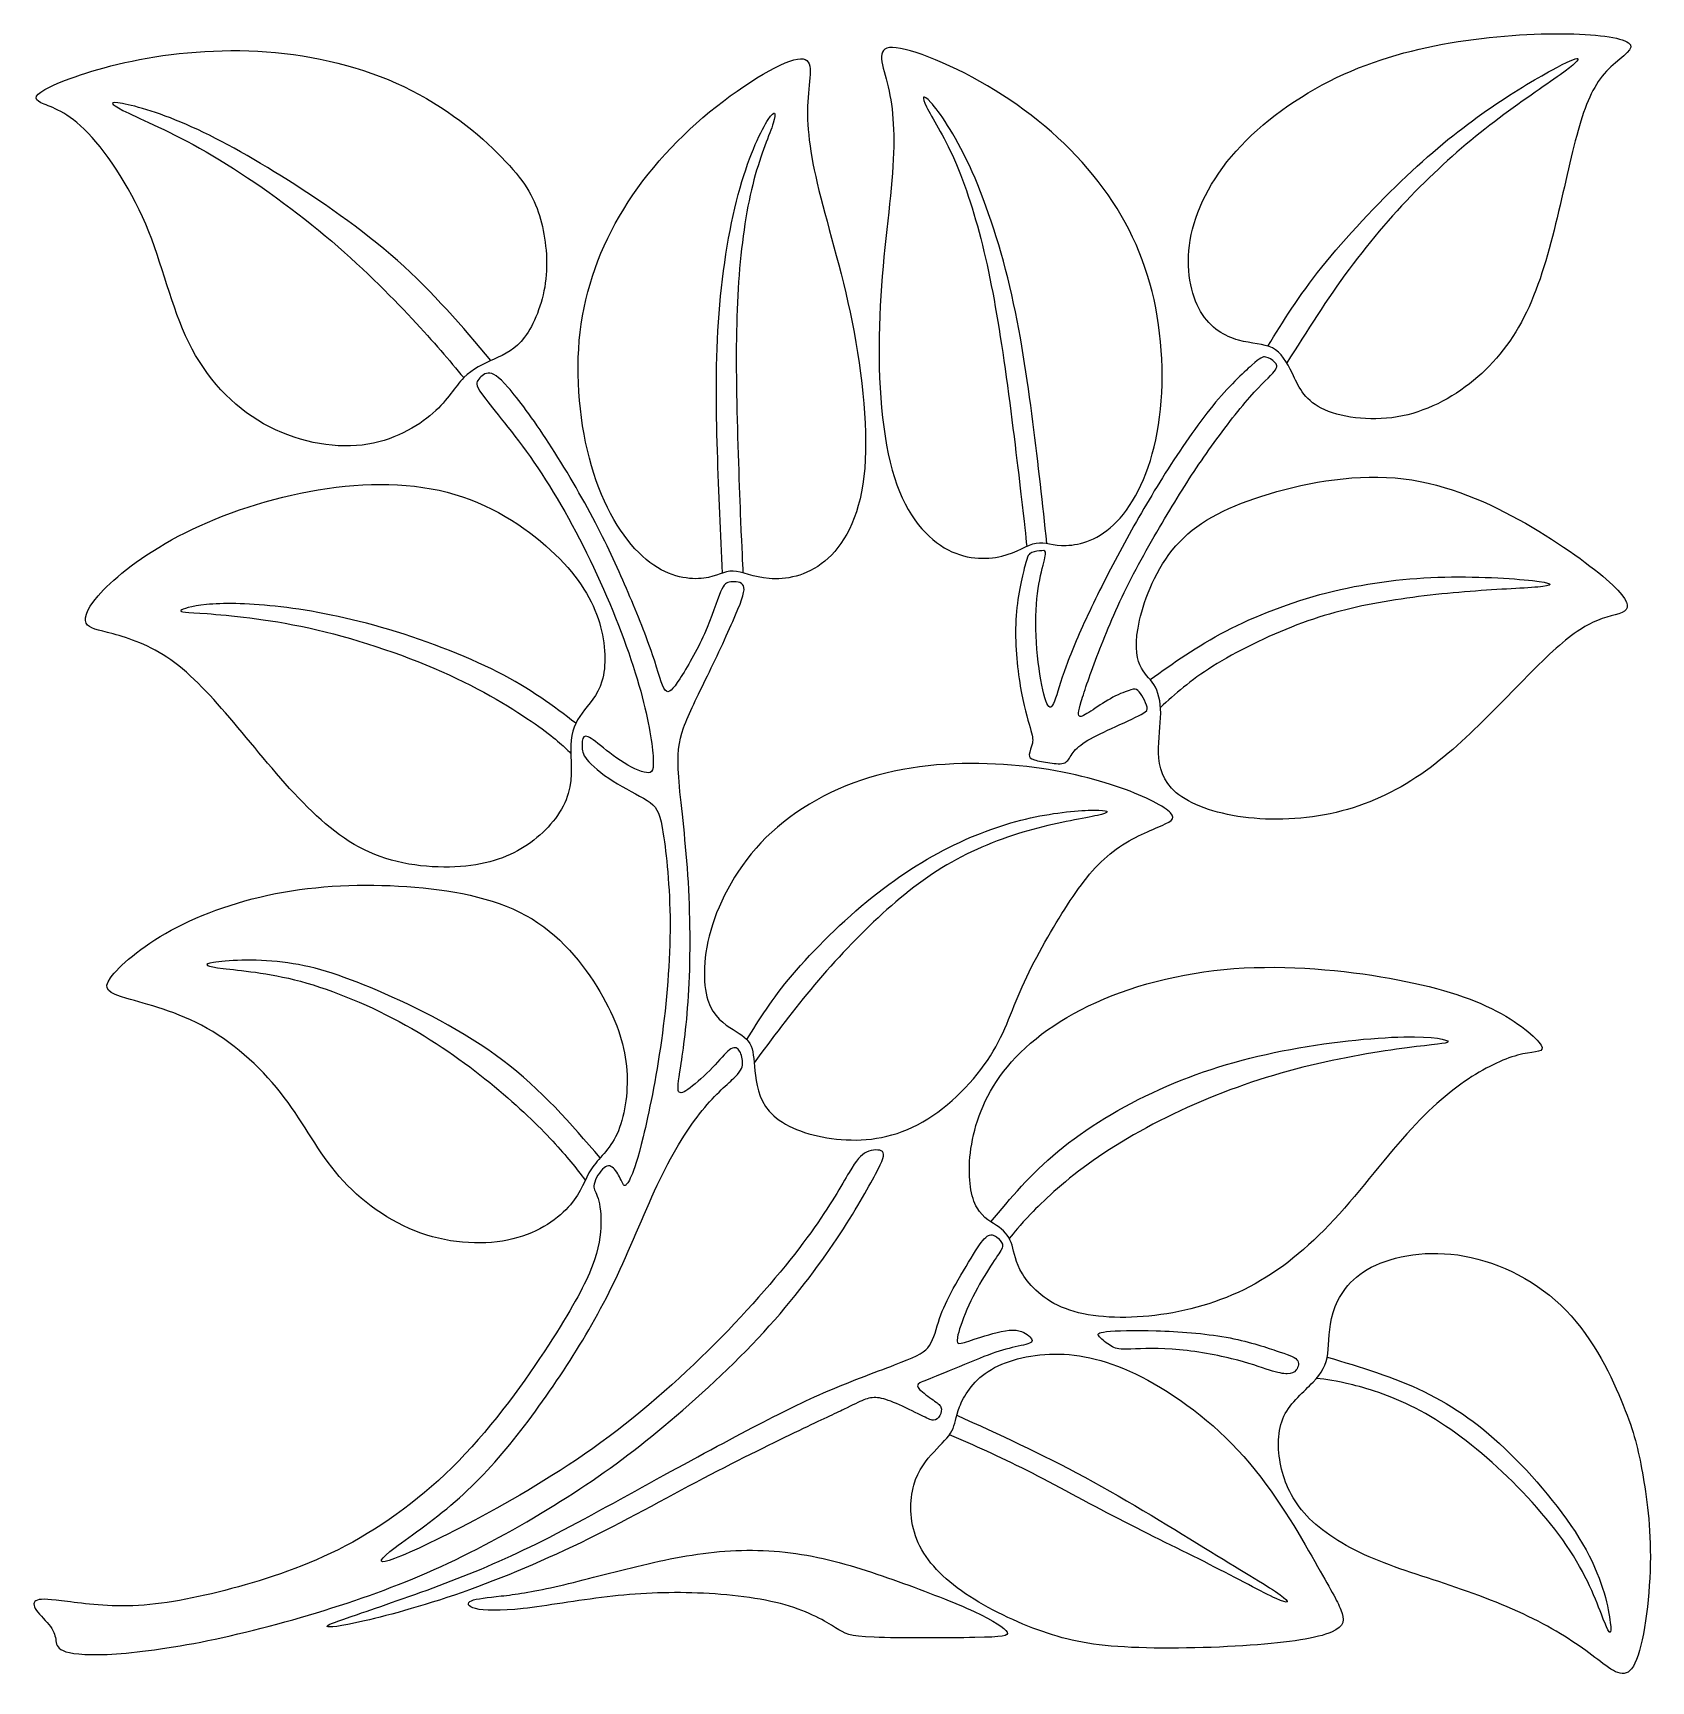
# Model space of a CAD drawing. Header units: millimetres. Extents: x -100 to 100, y -108 to 99.
# Drawn here: x -66.8 to -35.14, y 66.84 to 99.08 of the extents above; entities that cross this region are included whole.
import ezdxf

# ---------------------------------------------------------------- set-up
doc = ezdxf.new("R2010")
doc.units = ezdxf.units.MM
doc.header["$MEASUREMENT"] = 0

msp = doc.modelspace()

# ---------------------------------------------------------------- linework, layer by layer
at = {"color": 5, "linetype": 'ByBlock', "lineweight": -2}
for points, knots in [([(-38.914, 98.915), (-39.729, 98.787), (-40.534, 98.573), (-41.29, 98.211), (-42.046, 97.848), (-42.754, 97.337), (-43.257, 96.774), (-43.76, 96.21), (-44.057, 95.594), (-44.154, 95.033), (-44.25, 94.471), (-44.145, 93.964), (-43.951, 93.633), (-43.756, 93.302), (-43.471, 93.147), (-43.211, 93.074), (-42.951, 93), (-42.717, 93.009), (-42.545, 92.921), (-42.373, 92.833), (-42.264, 92.648), (-42.155, 92.42), (-42.046, 92.192), (-41.937, 91.919), (-41.59, 91.741), (-41.242, 91.563), (-40.655, 91.479), (-40.104, 91.572), (-39.553, 91.664), (-39.038, 91.932), (-38.608, 92.286), (-38.179, 92.64), (-37.835, 93.08), (-37.311, 94.169), (-37.131, 94.819), (-36.974, 95.47), (-36.817, 96.122), (-36.683, 96.776), (-36.538, 97.268), (-36.394, 97.76), (-36.239, 98.091), (-36.01, 98.334), (-35.782, 98.577), (-35.48, 98.732), (-35.541, 98.85), (-35.602, 98.967), (-36.025, 99.047), (-36.649, 99.066), (-37.274, 99.084), (-38.099, 99.043), (-38.914, 98.915)], [0, 0, 0, 0, 0.055556, 0.055556, 0.055556, 0.111111, 0.111111, 0.111111, 0.166667, 0.166667, 0.166667, 0.222222, 0.222222, 0.222222, 0.277778, 0.277778, 0.277778, 0.333333, 0.333333, 0.333333, 0.388889, 0.388889, 0.388889, 0.444444, 0.444444, 0.444444, 0.5, 0.5, 0.5, 0.555556, 0.555556, 0.555556, 0.611111, 0.611111, 0.666667, 0.666667, 0.666667, 0.722222, 0.722222, 0.722222, 0.777778, 0.777778, 0.777778, 0.833333, 0.833333, 0.833333, 0.888889, 0.888889, 0.888889, 1, 1, 1, 1]), ([(-57.55, 96.572), (-57.956, 97.005), (-58.601, 97.558), (-60.181, 98.363), (-61.115, 98.614), (-62.988, 98.79), (-63.927, 98.715), (-64.715, 98.564), (-65.502, 98.413), (-66.139, 98.187), (-66.462, 98.032), (-66.784, 97.877), (-66.793, 97.793), (-66.644, 97.72), (-66.495, 97.646), (-66.19, 97.583), (-65.796, 97.2), (-65.402, 96.817), (-64.92, 96.113), (-64.593, 95.34), (-64.266, 94.567), (-64.094, 93.724), (-63.753, 93.029), (-63.411, 92.333), (-62.9, 91.784), (-62.286, 91.439), (-61.673, 91.093), (-60.956, 90.951), (-60.357, 91.022), (-59.758, 91.093), (-59.276, 91.378), (-58.972, 91.646), (-58.668, 91.914), (-58.543, 92.166), (-58.371, 92.34), (-58.199, 92.514), (-57.981, 92.61), (-57.772, 92.704), (-57.562, 92.798), (-57.361, 92.891), (-57.179, 93.134), (-56.996, 93.377), (-56.833, 93.771), (-56.716, 94.613), (-56.762, 95.061), (-56.869, 95.442), (-56.975, 95.824), (-57.143, 96.138), (-57.55, 96.572)], [0, 0, 0, 0, 0.055556, 0.055556, 0.111111, 0.111111, 0.166667, 0.166667, 0.166667, 0.222222, 0.222222, 0.222222, 0.277778, 0.277778, 0.277778, 0.333333, 0.333333, 0.333333, 0.388889, 0.388889, 0.388889, 0.444444, 0.444444, 0.444444, 0.5, 0.5, 0.5, 0.555556, 0.555556, 0.555556, 0.611111, 0.611111, 0.611111, 0.666667, 0.666667, 0.666667, 0.722222, 0.722222, 0.722222, 0.777778, 0.777778, 0.777778, 0.833333, 0.833333, 0.888889, 0.888889, 0.888889, 1, 1, 1, 1]), ([(-47.973, 97.961), (-47.188, 97.479), (-46.488, 96.868), (-45.422, 95.493), (-45.055, 94.728), (-44.863, 93.868), (-44.672, 93.007), (-44.656, 92.051), (-44.799, 91.269), (-44.943, 90.487), (-45.245, 89.879), (-45.588, 89.523), (-45.93, 89.168), (-46.313, 89.065), (-46.579, 89.057), (-46.844, 89.048), (-46.994, 89.135), (-47.167, 89.103), (-47.34, 89.072), (-47.537, 88.922), (-48.15, 88.774), (-48.566, 88.776), (-48.969, 89.013), (-49.371, 89.25), (-49.76, 89.723), (-49.986, 90.532), (-50.211, 91.34), (-50.274, 92.484), (-50.23, 93.547), (-50.186, 94.611), (-50.037, 95.593), (-49.981, 96.34), (-49.926, 97.087), (-49.964, 97.599), (-50.066, 98.028), (-50.168, 98.457), (-50.333, 98.804), (-49.981, 98.801), (-49.628, 98.797), (-48.757, 98.443), (-47.973, 97.961)], [0, 0, 0, 0, 0.066667, 0.066667, 0.133333, 0.133333, 0.133333, 0.2, 0.2, 0.2, 0.266667, 0.266667, 0.266667, 0.333333, 0.333333, 0.333333, 0.4, 0.4, 0.4, 0.466667, 0.466667, 0.533333, 0.533333, 0.533333, 0.6, 0.6, 0.6, 0.666667, 0.666667, 0.666667, 0.733333, 0.733333, 0.733333, 0.8, 0.8, 0.8, 0.866667, 0.866667, 0.866667, 1, 1, 1, 1]), ([(-53.691, 97.429), (-54.39, 96.83), (-54.986, 96.118), (-55.404, 95.355), (-55.823, 94.593), (-56.067, 93.78), (-56.121, 92.9), (-56.175, 92.02), (-56.041, 91.073), (-55.777, 90.323), (-55.513, 89.573), (-55.12, 89.02), (-54.726, 88.722), (-54.332, 88.425), (-53.938, 88.383), (-53.674, 88.416), (-53.41, 88.45), (-53.276, 88.559), (-53.1, 88.555), (-52.924, 88.551), (-52.706, 88.433), (-52.392, 88.408), (-52.078, 88.383), (-51.667, 88.45), (-51.307, 88.747), (-50.946, 89.045), (-50.636, 89.573), (-50.54, 90.407), (-50.443, 91.24), (-50.561, 92.38), (-50.77, 93.424), (-50.98, 94.467), (-51.281, 95.414), (-51.625, 96.872), (-51.667, 97.383), (-51.633, 97.823), (-51.6, 98.263), (-51.491, 98.632), (-51.839, 98.573), (-52.187, 98.515), (-52.991, 98.028), (-53.691, 97.429)], [0, 0, 0, 0, 0.066667, 0.066667, 0.066667, 0.133333, 0.133333, 0.133333, 0.2, 0.2, 0.2, 0.266667, 0.266667, 0.266667, 0.333333, 0.333333, 0.333333, 0.4, 0.4, 0.4, 0.466667, 0.466667, 0.466667, 0.533333, 0.533333, 0.533333, 0.6, 0.6, 0.6, 0.666667, 0.666667, 0.666667, 0.733333, 0.733333, 0.8, 0.8, 0.8, 0.866667, 0.866667, 0.866667, 1, 1, 1, 1]), ([(-42.636, 92.958), (-42.337, 93.443), (-42.039, 93.928), (-41.577, 94.503), (-41.116, 95.079), (-40.492, 95.745), (-39.924, 96.281), (-39.356, 96.818), (-38.845, 97.224), (-38.355, 97.566), (-37.864, 97.907), (-37.395, 98.184), (-37.081, 98.355), (-36.767, 98.527), (-36.607, 98.594), (-36.572, 98.582), (-36.536, 98.569), (-36.624, 98.477), (-36.918, 98.265), (-37.211, 98.054), (-37.709, 97.723), (-38.202, 97.348), (-38.694, 96.973), (-39.18, 96.554), (-39.66, 96.072), (-40.14, 95.59), (-40.613, 95.045), (-41.046, 94.461), (-41.479, 93.876), (-41.871, 93.252), (-42.264, 92.628)], [0, 0, 0, 0, 0.090909, 0.090909, 0.090909, 0.181818, 0.181818, 0.181818, 0.272727, 0.272727, 0.272727, 0.363636, 0.363636, 0.363636, 0.454545, 0.454545, 0.454545, 0.545455, 0.545455, 0.545455, 0.636364, 0.636364, 0.636364, 0.727273, 0.727273, 0.727273, 0.818182, 0.818182, 0.818182, 1, 1, 1, 1]), ([(-57.837, 92.675), (-58.403, 93.343), (-58.969, 94.011), (-59.667, 94.63), (-60.365, 95.25), (-61.195, 95.82), (-61.939, 96.283), (-62.682, 96.745), (-63.34, 97.102), (-63.904, 97.338), (-64.467, 97.575), (-64.937, 97.692), (-65.136, 97.718), (-65.335, 97.743), (-65.263, 97.676), (-64.926, 97.514), (-64.589, 97.353), (-63.986, 97.097), (-63.282, 96.683), (-62.578, 96.268), (-61.773, 95.694), (-61.082, 95.116), (-60.39, 94.537), (-59.812, 93.955), (-59.379, 93.492), (-58.946, 93.028), (-58.659, 92.684), (-58.371, 92.34)], [0, 0, 0, 0, 0.1, 0.1, 0.1, 0.2, 0.2, 0.2, 0.3, 0.3, 0.3, 0.4, 0.4, 0.4, 0.5, 0.5, 0.5, 0.6, 0.6, 0.6, 0.7, 0.7, 0.7, 0.8, 0.8, 0.8, 1, 1, 1, 1]), ([(-46.959, 89.098), (-47.042, 89.865), (-47.125, 90.633), (-47.234, 91.477), (-47.342, 92.321), (-47.475, 93.242), (-47.685, 94.125), (-47.895, 95.008), (-48.182, 95.853), (-48.475, 96.488), (-48.769, 97.122), (-49.069, 97.545), (-49.231, 97.725), (-49.393, 97.906), (-49.417, 97.842), (-49.315, 97.638), (-49.213, 97.434), (-48.984, 97.088), (-48.769, 96.602), (-48.554, 96.117), (-48.353, 95.491), (-48.19, 94.806), (-48.026, 94.122), (-47.9, 93.378), (-47.777, 92.513), (-47.655, 91.648), (-47.537, 90.661), (-47.467, 90.062), (-47.397, 89.462), (-47.375, 89.25), (-47.354, 89.038)], [0, 0, 0, 0, 0.090909, 0.090909, 0.090909, 0.181818, 0.181818, 0.181818, 0.272727, 0.272727, 0.272727, 0.363636, 0.363636, 0.363636, 0.454545, 0.454545, 0.454545, 0.545455, 0.545455, 0.545455, 0.636364, 0.636364, 0.636364, 0.727273, 0.727273, 0.727273, 0.818182, 0.818182, 0.818182, 1, 1, 1, 1]), ([(-53.305, 88.516), (-53.343, 89.288), (-53.381, 90.059), (-53.406, 90.909), (-53.431, 91.76), (-53.444, 92.69), (-53.374, 93.595), (-53.305, 94.5), (-53.154, 95.38), (-52.964, 96.053), (-52.773, 96.725), (-52.543, 97.19), (-52.411, 97.394), (-52.279, 97.597), (-52.245, 97.538), (-52.383, 97.102), (-52.555, 96.725), (-52.691, 96.212), (-52.828, 95.699), (-52.928, 95.049), (-52.983, 94.347), (-53.037, 93.646), (-53.045, 92.891), (-53.031, 92.018), (-53.016, 91.144), (-52.978, 90.151), (-52.954, 89.548), (-52.929, 88.945), (-52.917, 88.732), (-52.906, 88.52)], [0, 0, 0, 0, 0.090909, 0.090909, 0.090909, 0.181818, 0.181818, 0.181818, 0.272727, 0.272727, 0.272727, 0.363636, 0.363636, 0.363636, 0.454545, 0.454545, 0.545455, 0.545455, 0.545455, 0.636364, 0.636364, 0.636364, 0.727273, 0.727273, 0.727273, 0.818182, 0.818182, 0.818182, 1, 1, 1, 1]), ([(-47.304, 84.966), (-47.299, 85.024), (-47.257, 85.114), (-47.243, 85.191), (-47.228, 85.267), (-47.241, 85.33), (-47.288, 85.496), (-47.335, 85.661), (-47.417, 85.929), (-47.48, 86.304), (-47.544, 86.679), (-47.59, 87.161), (-47.566, 87.601), (-47.542, 88.041), (-47.448, 88.439), (-47.39, 88.653), (-47.333, 88.866), (-47.312, 88.896), (-47.257, 88.917), (-47.203, 88.938), (-47.115, 88.95), (-47.058, 88.954), (-47.002, 88.959), (-46.977, 88.954), (-46.986, 88.882), (-46.995, 88.81), (-47.039, 88.67), (-47.082, 88.466), (-47.125, 88.263), (-47.167, 87.997), (-47.175, 87.673), (-47.182, 87.35), (-47.155, 86.968), (-47.112, 86.651), (-47.069, 86.334), (-47.01, 86.08), (-46.959, 85.966), (-46.907, 85.852), (-46.863, 85.877), (-46.81, 86.011), (-46.757, 86.145), (-46.694, 86.388), (-46.584, 86.692), (-46.474, 86.996), (-46.317, 87.36), (-45.925, 88.186), (-45.69, 88.647), (-45.443, 89.101), (-45.196, 89.556), (-44.936, 90.004), (-44.643, 90.468), (-44.349, 90.932), (-44.023, 91.412), (-43.407, 92.164), (-43.117, 92.436), (-42.95, 92.584), (-42.782, 92.732), (-42.736, 92.755), (-42.619, 92.732), (-42.548, 92.686), (-42.502, 92.642), (-42.455, 92.598), (-42.434, 92.556), (-42.583, 92.369), (-42.753, 92.225), (-42.988, 91.959), (-43.222, 91.693), (-43.522, 91.305), (-43.789, 90.927), (-44.056, 90.549), (-44.291, 90.18), (-44.819, 89.309), (-45.112, 88.806), (-45.356, 88.32), (-45.6, 87.834), (-45.795, 87.364), (-45.951, 86.959), (-46.107, 86.554), (-46.225, 86.212), (-46.286, 86.004), (-46.348, 85.795), (-46.354, 85.72), (-46.31, 85.712), (-46.266, 85.705), (-46.172, 85.766), (-46.056, 85.843), (-45.94, 85.921), (-45.801, 86.015), (-45.666, 86.086), (-45.531, 86.158), (-45.399, 86.206), (-45.24, 86.252), (-45.213, 86.25), (-45.179, 86.221), (-45.146, 86.193), (-45.106, 86.139), (-45.072, 86.076), (-45.039, 86.013), (-45.011, 85.942), (-44.999, 85.894), (-44.986, 85.845), (-44.988, 85.82), (-45.236, 85.684), (-45.481, 85.573), (-45.692, 85.476), (-45.904, 85.378), (-46.082, 85.294), (-46.21, 85.213), (-46.338, 85.131), (-46.415, 85.051), (-46.466, 84.977), (-46.518, 84.903), (-46.543, 84.833), (-46.61, 84.804), (-46.677, 84.775), (-46.786, 84.785), (-46.899, 84.801), (-47.012, 84.817), (-47.13, 84.838), (-47.204, 84.861), (-47.278, 84.884), (-47.31, 84.909), (-47.304, 84.966)], [0, 0, 0, 0, 0.022727, 0.022727, 0.022727, 0.045455, 0.045455, 0.045455, 0.068182, 0.068182, 0.068182, 0.090909, 0.090909, 0.090909, 0.113636, 0.113636, 0.113636, 0.136364, 0.136364, 0.136364, 0.159091, 0.159091, 0.159091, 0.181818, 0.181818, 0.181818, 0.204545, 0.204545, 0.204545, 0.227273, 0.227273, 0.227273, 0.25, 0.25, 0.25, 0.272727, 0.272727, 0.272727, 0.295455, 0.295455, 0.295455, 0.318182, 0.318182, 0.318182, 0.340909, 0.340909, 0.363636, 0.363636, 0.363636, 0.386364, 0.386364, 0.386364, 0.409091, 0.409091, 0.431818, 0.431818, 0.431818, 0.454545, 0.454545, 0.477273, 0.477273, 0.477273, 0.5, 0.5, 0.522727, 0.522727, 0.522727, 0.545455, 0.545455, 0.545455, 0.568182, 0.568182, 0.590909, 0.590909, 0.590909, 0.613636, 0.613636, 0.613636, 0.636364, 0.636364, 0.636364, 0.659091, 0.659091, 0.659091, 0.681818, 0.681818, 0.681818, 0.704545, 0.704545, 0.704545, 0.727273, 0.727273, 0.75, 0.75, 0.75, 0.772727, 0.772727, 0.772727, 0.795455, 0.795455, 0.795455, 0.818182, 0.818182, 0.840909, 0.840909, 0.840909, 0.863636, 0.863636, 0.863636, 0.886364, 0.886364, 0.886364, 0.909091, 0.909091, 0.909091, 0.931818, 0.931818, 0.931818, 0.954545, 0.954545, 0.954545, 1, 1, 1, 1]), ([(-58.013, 70.061), (-57.255, 70.47), (-56.371, 70.99), (-55.526, 71.62), (-54.682, 72.251), (-53.878, 72.993), (-53.199, 73.699), (-52.52, 74.405), (-51.967, 75.075), (-51.581, 75.609), (-51.196, 76.143), (-50.978, 76.542), (-50.829, 76.789), (-50.681, 77.036), (-50.601, 77.132), (-50.488, 77.185), (-50.375, 77.237), (-50.228, 77.245), (-50.176, 77.195), (-50.123, 77.145), (-50.165, 77.036), (-50.312, 76.757), (-50.459, 76.479), (-50.71, 76.03), (-51.072, 75.488), (-51.435, 74.945), (-51.908, 74.308), (-52.501, 73.663), (-53.094, 73.018), (-53.806, 72.364), (-54.452, 71.826), (-55.097, 71.287), (-55.675, 70.864), (-56.348, 70.434), (-57.02, 70.005), (-57.787, 69.569), (-58.533, 69.211), (-59.279, 68.853), (-60.004, 68.572), (-60.8, 68.314), (-61.596, 68.057), (-62.463, 67.822), (-63.232, 67.658), (-64.001, 67.495), (-64.671, 67.403), (-65.168, 67.369), (-65.664, 67.336), (-65.987, 67.361), (-66.155, 67.411), (-66.322, 67.462), (-66.335, 67.537), (-66.35, 67.621), (-66.364, 67.705), (-66.381, 67.797), (-66.456, 67.901), (-66.532, 68.006), (-66.666, 68.124), (-66.733, 68.22), (-66.8, 68.316), (-66.8, 68.392), (-66.714, 68.421), (-66.628, 68.45), (-66.456, 68.434), (-66.127, 68.392), (-65.799, 68.35), (-65.312, 68.283), (-64.736, 68.316), (-64.16, 68.35), (-63.494, 68.484), (-62.78, 68.681), (-62.065, 68.878), (-61.302, 69.138), (-60.542, 69.557), (-59.782, 69.976), (-59.023, 70.554), (-57.657, 72.008), (-57.05, 72.884), (-56.633, 73.533), (-56.216, 74.182), (-55.989, 74.606), (-55.858, 74.953), (-55.726, 75.301), (-55.688, 75.574), (-55.686, 75.802), (-55.684, 76.03), (-55.717, 76.215), (-55.757, 76.324), (-55.797, 76.433), (-55.843, 76.466), (-55.82, 76.562), (-55.797, 76.657), (-55.705, 76.815), (-55.625, 76.88), (-55.545, 76.945), (-55.478, 76.917), (-55.42, 76.851), (-55.361, 76.784), (-55.311, 76.68), (-55.28, 76.614), (-55.249, 76.549), (-55.237, 76.523), (-55.212, 76.534), (-55.186, 76.545), (-55.146, 76.593), (-55.091, 76.717), (-55.035, 76.842), (-54.964, 77.043), (-54.857, 77.488), (-54.75, 77.934), (-54.608, 78.623), (-54.503, 79.372), (-54.398, 80.121), (-54.331, 80.93), (-54.333, 81.657), (-54.335, 82.384), (-54.407, 83.029), (-54.465, 83.41), (-54.524, 83.791), (-54.57, 83.909), (-54.721, 84.024), (-54.872, 84.139), (-55.127, 84.252), (-55.362, 84.393), (-55.597, 84.533), (-55.81, 84.701), (-55.923, 84.822), (-56.037, 84.944), (-56.049, 85.019), (-56.053, 85.103), (-56.058, 85.187), (-56.053, 85.279), (-56.018, 85.31), (-55.982, 85.342), (-55.915, 85.312), (-55.794, 85.22), (-55.672, 85.128), (-55.496, 84.973), (-55.305, 84.847), (-55.115, 84.722), (-54.909, 84.625), (-54.792, 84.611), (-54.675, 84.596), (-54.646, 84.663), (-54.666, 84.937), (-54.687, 85.212), (-54.759, 85.694), (-54.941, 86.324), (-55.123, 86.955), (-55.416, 87.734), (-55.764, 88.488), (-56.112, 89.243), (-56.514, 89.972), (-56.921, 90.575), (-57.327, 91.178), (-57.738, 91.656), (-57.939, 91.918), (-58.14, 92.18), (-58.132, 92.226), (-58.052, 92.347), (-57.981, 92.423), (-57.893, 92.429), (-57.805, 92.436), (-57.7, 92.373), (-57.503, 92.149), (-57.306, 91.924), (-57.017, 91.539), (-56.705, 91.059), (-56.393, 90.579), (-56.058, 90.005), (-55.794, 89.502), (-55.53, 89), (-55.337, 88.568), (-55.152, 88.134), (-54.968, 87.701), (-54.792, 87.265), (-54.675, 86.917), (-54.558, 86.569), (-54.499, 86.31), (-54.361, 86.142), (-54.281, 86.234), (-54.143, 86.448), (-54.004, 86.662), (-53.807, 86.997), (-53.661, 87.326), (-53.514, 87.655), (-53.418, 87.977), (-53.347, 88.147), (-53.275, 88.317), (-53.229, 88.333), (-53.143, 88.342), (-53.057, 88.35), (-52.932, 88.35), (-52.896, 88.266), (-52.86, 88.183), (-52.915, 88.015), (-53.051, 87.697), (-53.187, 87.378), (-53.405, 86.909), (-53.6, 86.507), (-53.795, 86.104), (-53.967, 85.769), (-54.067, 85.488), (-54.168, 85.208), (-54.197, 84.981), (-54.13, 84.06), (-54.034, 83.364), (-53.983, 82.608), (-53.933, 81.851), (-53.929, 81.034), (-53.965, 80.368), (-54, 79.702), (-54.076, 79.186), (-54.124, 78.866), (-54.172, 78.545), (-54.193, 78.42), (-54.166, 78.372), (-54.139, 78.323), (-54.063, 78.353), (-53.939, 78.445), (-53.816, 78.537), (-53.644, 78.692), (-53.504, 78.839), (-53.363, 78.985), (-53.254, 79.124), (-53.171, 79.187), (-53.087, 79.249), (-53.028, 79.237), (-52.986, 79.182), (-52.944, 79.128), (-52.919, 79.031), (-52.915, 78.948), (-52.911, 78.864), (-52.928, 78.793), (-53.06, 78.659), (-53.192, 78.524), (-53.439, 78.328), (-53.705, 78.001), (-53.971, 77.674), (-54.256, 77.217), (-54.532, 76.645), (-54.809, 76.073), (-55.077, 75.386), (-55.647, 74.171), (-55.949, 73.643), (-56.29, 73.109), (-56.632, 72.575), (-57.013, 72.034), (-57.398, 71.554), (-57.784, 71.075), (-58.174, 70.656), (-58.62, 70.278), (-59.066, 69.901), (-59.569, 69.566), (-59.814, 69.369), (-60.059, 69.172), (-60.047, 69.114), (-59.724, 69.233), (-59.402, 69.353), (-58.771, 69.652), (-58.013, 70.061)], [0, 0, 0, 0, 0.011236, 0.011236, 0.011236, 0.022472, 0.022472, 0.022472, 0.033708, 0.033708, 0.033708, 0.044944, 0.044944, 0.044944, 0.05618, 0.05618, 0.05618, 0.067416, 0.067416, 0.067416, 0.078652, 0.078652, 0.078652, 0.089888, 0.089888, 0.089888, 0.101124, 0.101124, 0.101124, 0.11236, 0.11236, 0.11236, 0.123596, 0.123596, 0.123596, 0.134831, 0.134831, 0.134831, 0.146067, 0.146067, 0.146067, 0.157303, 0.157303, 0.157303, 0.168539, 0.168539, 0.168539, 0.179775, 0.179775, 0.179775, 0.191011, 0.191011, 0.191011, 0.202247, 0.202247, 0.202247, 0.213483, 0.213483, 0.213483, 0.224719, 0.224719, 0.224719, 0.235955, 0.235955, 0.235955, 0.247191, 0.247191, 0.247191, 0.258427, 0.258427, 0.258427, 0.269663, 0.269663, 0.269663, 0.280899, 0.280899, 0.292135, 0.292135, 0.292135, 0.303371, 0.303371, 0.303371, 0.314607, 0.314607, 0.314607, 0.325843, 0.325843, 0.325843, 0.337079, 0.337079, 0.337079, 0.348315, 0.348315, 0.348315, 0.359551, 0.359551, 0.359551, 0.370787, 0.370787, 0.370787, 0.382022, 0.382022, 0.382022, 0.393258, 0.393258, 0.393258, 0.404494, 0.404494, 0.404494, 0.41573, 0.41573, 0.41573, 0.426966, 0.426966, 0.426966, 0.438202, 0.438202, 0.438202, 0.449438, 0.449438, 0.449438, 0.460674, 0.460674, 0.460674, 0.47191, 0.47191, 0.47191, 0.483146, 0.483146, 0.483146, 0.494382, 0.494382, 0.494382, 0.505618, 0.505618, 0.505618, 0.516854, 0.516854, 0.516854, 0.52809, 0.52809, 0.52809, 0.539326, 0.539326, 0.539326, 0.550562, 0.550562, 0.550562, 0.561798, 0.561798, 0.561798, 0.573034, 0.573034, 0.573034, 0.58427, 0.58427, 0.58427, 0.595506, 0.595506, 0.606742, 0.606742, 0.606742, 0.617978, 0.617978, 0.617978, 0.629213, 0.629213, 0.629213, 0.640449, 0.640449, 0.640449, 0.651685, 0.651685, 0.651685, 0.662921, 0.662921, 0.662921, 0.674157, 0.674157, 0.685393, 0.685393, 0.685393, 0.696629, 0.696629, 0.696629, 0.707865, 0.707865, 0.707865, 0.719101, 0.719101, 0.719101, 0.730337, 0.730337, 0.730337, 0.741573, 0.741573, 0.741573, 0.752809, 0.752809, 0.752809, 0.764045, 0.764045, 0.764045, 0.775281, 0.775281, 0.786517, 0.786517, 0.786517, 0.797753, 0.797753, 0.797753, 0.808989, 0.808989, 0.808989, 0.820225, 0.820225, 0.820225, 0.831461, 0.831461, 0.831461, 0.842697, 0.842697, 0.842697, 0.853933, 0.853933, 0.853933, 0.865169, 0.865169, 0.865169, 0.876404, 0.876404, 0.876404, 0.88764, 0.88764, 0.88764, 0.898876, 0.898876, 0.898876, 0.910112, 0.910112, 0.910112, 0.921348, 0.921348, 0.932584, 0.932584, 0.932584, 0.94382, 0.94382, 0.94382, 0.955056, 0.955056, 0.955056, 0.966292, 0.966292, 0.966292, 0.977528, 0.977528, 0.977528, 1, 1, 1, 1]), ([(-58.542, 90.056), (-59.351, 90.297), (-60.285, 90.301), (-62.15, 89.991), (-63.08, 89.677), (-63.82, 89.306), (-64.559, 88.935), (-65.108, 88.508), (-65.42, 88.187), (-65.733, 87.867), (-65.808, 87.653), (-65.707, 87.423), (-65.531, 87.406), (-65.232, 87.326), (-64.932, 87.247), (-64.509, 87.104), (-64.101, 86.817), (-63.692, 86.53), (-63.298, 86.099), (-62.871, 85.592), (-62.443, 85.085), (-61.982, 84.502), (-61.515, 84.025), (-61.048, 83.547), (-60.575, 83.174), (-60.003, 82.969), (-59.431, 82.763), (-58.76, 82.726), (-58.232, 82.795), (-57.704, 82.864), (-57.319, 83.04), (-56.998, 83.291), (-56.678, 83.543), (-56.422, 83.87), (-56.324, 84.205), (-56.225, 84.54), (-56.284, 84.883), (-56.274, 85.15), (-56.263, 85.416), (-56.183, 85.604), (-56.056, 85.778), (-55.928, 85.952), (-55.752, 86.111), (-55.58, 86.694), (-55.584, 87.117), (-55.716, 87.548), (-55.848, 87.98), (-56.108, 88.42), (-56.579, 88.879), (-57.051, 89.338), (-57.734, 89.815), (-58.542, 90.056)], [0, 0, 0, 0, 0.052632, 0.052632, 0.105263, 0.105263, 0.105263, 0.157895, 0.157895, 0.157895, 0.210526, 0.210526, 0.263158, 0.263158, 0.263158, 0.315789, 0.315789, 0.315789, 0.368421, 0.368421, 0.368421, 0.421053, 0.421053, 0.421053, 0.473684, 0.473684, 0.473684, 0.526316, 0.526316, 0.526316, 0.578947, 0.578947, 0.578947, 0.631579, 0.631579, 0.631579, 0.684211, 0.684211, 0.684211, 0.736842, 0.736842, 0.736842, 0.789474, 0.789474, 0.842105, 0.842105, 0.842105, 0.894737, 0.894737, 0.894737, 1, 1, 1, 1]), ([(-39.645, 84.576), (-39.146, 84.918), (-38.702, 85.341), (-37.831, 86.217), (-37.403, 86.669), (-37.056, 86.988), (-36.708, 87.306), (-36.44, 87.491), (-36.186, 87.591), (-35.933, 87.692), (-35.694, 87.709), (-35.551, 87.901), (-35.648, 88.077), (-36.012, 88.394), (-36.377, 88.71), (-37.009, 89.167), (-37.73, 89.565), (-38.451, 89.963), (-39.26, 90.302), (-40.146, 90.378), (-41.032, 90.453), (-41.996, 90.264), (-42.75, 90.024), (-43.504, 89.783), (-44.049, 89.489), (-44.434, 89.049), (-44.82, 88.609), (-45.046, 88.023), (-45.145, 87.593), (-45.243, 87.164), (-45.214, 86.891), (-45.14, 86.718), (-45.067, 86.544), (-44.95, 86.468), (-44.866, 86.334), (-44.782, 86.2), (-44.732, 86.007), (-44.732, 85.775), (-44.732, 85.542), (-44.782, 85.27), (-44.774, 84.996), (-44.765, 84.721), (-44.698, 84.444), (-44.428, 84.218), (-44.158, 83.992), (-43.684, 83.816), (-43.121, 83.741), (-42.557, 83.665), (-41.903, 83.69), (-41.3, 83.833), (-40.697, 83.975), (-40.144, 84.235), (-39.645, 84.576)], [0, 0, 0, 0, 0.052632, 0.052632, 0.105263, 0.105263, 0.105263, 0.157895, 0.157895, 0.157895, 0.210526, 0.210526, 0.263158, 0.263158, 0.263158, 0.315789, 0.315789, 0.315789, 0.368421, 0.368421, 0.368421, 0.421053, 0.421053, 0.421053, 0.473684, 0.473684, 0.473684, 0.526316, 0.526316, 0.526316, 0.578947, 0.578947, 0.578947, 0.631579, 0.631579, 0.631579, 0.684211, 0.684211, 0.684211, 0.736842, 0.736842, 0.736842, 0.789474, 0.789474, 0.789474, 0.842105, 0.842105, 0.842105, 0.894737, 0.894737, 0.894737, 1, 1, 1, 1]), ([(-44.938, 86.431), (-44.484, 86.757), (-44.029, 87.084), (-42.884, 87.679), (-42.193, 87.947), (-41.482, 88.13), (-40.772, 88.312), (-40.043, 88.408), (-38.581, 88.459), (-37.848, 88.412), (-37.458, 88.369), (-37.068, 88.324), (-37.022, 88.283), (-37.487, 88.224), (-37.998, 88.207), (-38.57, 88.165), (-39.142, 88.123), (-39.775, 88.056), (-40.362, 87.956), (-40.948, 87.855), (-41.489, 87.721), (-42.645, 87.281), (-43.261, 86.975), (-43.712, 86.692), (-44.163, 86.409), (-44.45, 86.149), (-44.736, 85.889)], [0, 0, 0, 0, 0.090909, 0.090909, 0.181818, 0.181818, 0.181818, 0.272727, 0.272727, 0.363636, 0.363636, 0.363636, 0.454545, 0.454545, 0.545455, 0.545455, 0.545455, 0.636364, 0.636364, 0.636364, 0.727273, 0.727273, 0.818182, 0.818182, 0.818182, 1, 1, 1, 1]), ([(-56.176, 85.577), (-56.617, 85.913), (-57.058, 86.249), (-57.704, 86.578), (-58.35, 86.907), (-59.2, 87.23), (-59.982, 87.454), (-60.763, 87.678), (-61.475, 87.804), (-62.058, 87.867), (-62.64, 87.93), (-63.093, 87.93), (-63.403, 87.9), (-63.713, 87.871), (-63.881, 87.812), (-63.906, 87.783), (-63.931, 87.754), (-63.814, 87.754), (-63.392, 87.722), (-62.971, 87.691), (-62.246, 87.628), (-60.562, 87.255), (-59.602, 86.945), (-58.804, 86.591), (-58.006, 86.237), (-57.369, 85.839), (-56.974, 85.564), (-56.579, 85.29), (-56.426, 85.139), (-56.273, 84.988)], [0, 0, 0, 0, 0.090909, 0.090909, 0.090909, 0.181818, 0.181818, 0.181818, 0.272727, 0.272727, 0.272727, 0.363636, 0.363636, 0.363636, 0.454545, 0.454545, 0.454545, 0.545455, 0.545455, 0.545455, 0.636364, 0.636364, 0.727273, 0.727273, 0.727273, 0.818182, 0.818182, 0.818182, 1, 1, 1, 1]), ([(-46.61, 81.94), (-46.903, 81.481), (-47.217, 80.928), (-47.441, 80.423), (-47.666, 79.918), (-47.8, 79.461), (-48.445, 78.502), (-48.956, 77.999), (-49.488, 77.721), (-50.02, 77.442), (-50.574, 77.387), (-51.078, 77.442), (-51.583, 77.496), (-52.04, 77.66), (-52.302, 77.894), (-52.564, 78.129), (-52.631, 78.435), (-52.662, 78.684), (-52.694, 78.933), (-52.69, 79.126), (-52.748, 79.262), (-52.807, 79.399), (-52.928, 79.478), (-53.098, 79.585), (-53.268, 79.692), (-53.486, 79.826), (-53.592, 80.161), (-53.699, 80.496), (-53.695, 81.033), (-53.502, 81.636), (-53.31, 82.24), (-52.928, 82.91), (-52.344, 83.448), (-51.759, 83.987), (-50.972, 84.393), (-50.108, 84.603), (-49.245, 84.812), (-48.307, 84.825), (-46.698, 84.666), (-46.027, 84.494), (-45.516, 84.314), (-45.005, 84.133), (-44.653, 83.945), (-44.538, 83.823), (-44.422, 83.702), (-44.544, 83.647), (-44.789, 83.543), (-45.034, 83.438), (-45.403, 83.283), (-45.723, 83.023), (-46.044, 82.763), (-46.316, 82.399), (-46.61, 81.94)], [0, 0, 0, 0, 0.052632, 0.052632, 0.052632, 0.105263, 0.105263, 0.157895, 0.157895, 0.157895, 0.210526, 0.210526, 0.210526, 0.263158, 0.263158, 0.263158, 0.315789, 0.315789, 0.315789, 0.368421, 0.368421, 0.368421, 0.421053, 0.421053, 0.421053, 0.473684, 0.473684, 0.473684, 0.526316, 0.526316, 0.526316, 0.578947, 0.578947, 0.578947, 0.631579, 0.631579, 0.631579, 0.684211, 0.684211, 0.736842, 0.736842, 0.736842, 0.789474, 0.789474, 0.789474, 0.842105, 0.842105, 0.842105, 0.894737, 0.894737, 0.894737, 1, 1, 1, 1]), ([(-52.831, 79.387), (-52.59, 79.779), (-52.348, 80.171), (-51.939, 80.654), (-51.529, 81.137), (-50.951, 81.712), (-50.375, 82.175), (-49.798, 82.638), (-49.224, 82.99), (-48.118, 83.505), (-47.586, 83.668), (-47.098, 83.763), (-46.61, 83.857), (-46.166, 83.882), (-45.943, 83.876), (-45.721, 83.869), (-45.721, 83.832), (-45.969, 83.775), (-46.216, 83.719), (-46.71, 83.643), (-47.234, 83.501), (-47.758, 83.358), (-48.311, 83.149), (-48.822, 82.86), (-49.333, 82.57), (-49.803, 82.202), (-50.263, 81.772), (-50.724, 81.343), (-51.177, 80.853), (-51.58, 80.37), (-51.982, 79.887), (-52.335, 79.412), (-52.687, 78.936)], [0, 0, 0, 0, 0.083333, 0.083333, 0.083333, 0.166667, 0.166667, 0.166667, 0.25, 0.25, 0.333333, 0.333333, 0.333333, 0.416667, 0.416667, 0.416667, 0.5, 0.5, 0.5, 0.583333, 0.583333, 0.583333, 0.666667, 0.666667, 0.666667, 0.75, 0.75, 0.75, 0.833333, 0.833333, 0.833333, 1, 1, 1, 1]), ([(-55.647, 80.226), (-55.945, 80.756), (-56.401, 81.364), (-57.034, 81.749), (-57.667, 82.135), (-58.476, 82.298), (-60.177, 82.441), (-61.069, 82.42), (-61.899, 82.273), (-62.728, 82.126), (-63.495, 81.854), (-64.094, 81.527), (-64.694, 81.2), (-65.125, 80.819), (-65.284, 80.595), (-65.444, 80.371), (-65.33, 80.304), (-64.962, 80.195), (-64.593, 80.086), (-63.969, 79.935), (-63.391, 79.608), (-62.812, 79.281), (-62.28, 78.779), (-61.882, 78.255), (-61.484, 77.731), (-61.22, 77.186), (-60.39, 76.231), (-59.825, 75.82), (-59.211, 75.602), (-58.597, 75.385), (-57.935, 75.359), (-57.411, 75.487), (-56.888, 75.615), (-56.502, 75.896), (-56.282, 76.155), (-56.062, 76.415), (-56.008, 76.654), (-55.735, 77.061), (-55.517, 77.228), (-55.371, 77.544), (-55.224, 77.861), (-55.149, 78.326), (-55.18, 78.785), (-55.211, 79.244), (-55.35, 79.696), (-55.647, 80.226)], [0, 0, 0, 0, 0.058824, 0.058824, 0.058824, 0.117647, 0.117647, 0.176471, 0.176471, 0.176471, 0.235294, 0.235294, 0.235294, 0.294118, 0.294118, 0.294118, 0.352941, 0.352941, 0.352941, 0.411765, 0.411765, 0.411765, 0.470588, 0.470588, 0.470588, 0.529412, 0.529412, 0.588235, 0.588235, 0.588235, 0.647059, 0.647059, 0.647059, 0.705882, 0.705882, 0.705882, 0.764706, 0.764706, 0.823529, 0.823529, 0.823529, 0.882353, 0.882353, 0.882353, 1, 1, 1, 1]), ([(-55.699, 77.072), (-56.274, 77.741), (-56.849, 78.411), (-57.608, 78.982), (-58.367, 79.554), (-59.309, 80.027), (-60.057, 80.348), (-60.805, 80.668), (-61.358, 80.836), (-62.473, 80.97), (-63.034, 80.936), (-63.499, 80.861), (-63.403, 80.819), (-63.081, 80.779), (-62.758, 80.74), (-62.209, 80.702), (-61.564, 80.528), (-60.918, 80.354), (-60.177, 80.044), (-59.511, 79.673), (-58.844, 79.302), (-58.253, 78.871), (-57.77, 78.471), (-57.286, 78.07), (-56.908, 77.702), (-56.63, 77.401), (-56.352, 77.101), (-56.172, 76.869), (-55.992, 76.637)], [0, 0, 0, 0, 0.090909, 0.090909, 0.090909, 0.181818, 0.181818, 0.181818, 0.272727, 0.272727, 0.363636, 0.363636, 0.454545, 0.454545, 0.454545, 0.545455, 0.545455, 0.545455, 0.636364, 0.636364, 0.636364, 0.727273, 0.727273, 0.727273, 0.818182, 0.818182, 0.818182, 1, 1, 1, 1]), ([(-40.425, 80.618), (-41.338, 80.769), (-42.449, 80.861), (-43.496, 80.76), (-44.544, 80.66), (-45.529, 80.367), (-46.293, 79.973), (-47.058, 79.579), (-47.603, 79.084), (-47.944, 78.571), (-48.286, 78.058), (-48.424, 77.526), (-48.464, 77.088), (-48.504, 76.65), (-48.445, 76.306), (-48.325, 76.097), (-48.206, 75.887), (-48.026, 75.812), (-47.896, 75.718), (-47.766, 75.623), (-47.686, 75.51), (-47.64, 75.364), (-47.594, 75.217), (-47.582, 75.037), (-47.439, 74.804), (-47.297, 74.572), (-47.024, 74.287), (-46.595, 74.123), (-46.165, 73.96), (-45.579, 73.918), (-44.963, 73.979), (-44.347, 74.039), (-43.702, 74.203), (-43.107, 74.494), (-42.512, 74.785), (-41.967, 75.204), (-41.435, 75.764), (-40.903, 76.323), (-40.383, 77.023), (-39.914, 77.547), (-39.445, 78.07), (-39.026, 78.418), (-38.642, 78.663), (-38.259, 78.908), (-37.911, 79.051), (-37.647, 79.107), (-37.383, 79.164), (-37.203, 79.135), (-37.289, 79.277), (-37.375, 79.42), (-37.727, 79.734), (-38.261, 79.996), (-38.795, 80.258), (-39.512, 80.467), (-40.425, 80.618)], [0, 0, 0, 0, 0.052632, 0.052632, 0.052632, 0.105263, 0.105263, 0.105263, 0.157895, 0.157895, 0.157895, 0.210526, 0.210526, 0.210526, 0.263158, 0.263158, 0.263158, 0.315789, 0.315789, 0.315789, 0.368421, 0.368421, 0.368421, 0.421053, 0.421053, 0.421053, 0.473684, 0.473684, 0.473684, 0.526316, 0.526316, 0.526316, 0.578947, 0.578947, 0.578947, 0.631579, 0.631579, 0.631579, 0.684211, 0.684211, 0.684211, 0.736842, 0.736842, 0.736842, 0.789474, 0.789474, 0.789474, 0.842105, 0.842105, 0.842105, 0.894737, 0.894737, 0.894737, 1, 1, 1, 1]), ([(-48.053, 75.821), (-47.67, 76.287), (-47.286, 76.754), (-46.745, 77.2), (-46.203, 77.647), (-45.503, 78.075), (-44.756, 78.412), (-44.008, 78.749), (-43.211, 78.996), (-42.352, 79.166), (-41.494, 79.336), (-40.572, 79.428), (-39.975, 79.441), (-39.378, 79.453), (-39.105, 79.386), (-39.109, 79.346), (-39.114, 79.306), (-39.394, 79.294), (-39.912, 79.227), (-40.429, 79.16), (-41.183, 79.038), (-41.948, 78.846), (-42.713, 78.653), (-43.488, 78.389), (-44.217, 78.058), (-44.946, 77.727), (-45.629, 77.329), (-46.153, 76.952), (-46.677, 76.575), (-47.041, 76.218), (-47.272, 75.979), (-47.503, 75.74), (-47.6, 75.618), (-47.697, 75.497)], [0, 0, 0, 0, 0.083333, 0.083333, 0.083333, 0.166667, 0.166667, 0.166667, 0.25, 0.25, 0.25, 0.333333, 0.333333, 0.333333, 0.416667, 0.416667, 0.416667, 0.5, 0.5, 0.5, 0.583333, 0.583333, 0.583333, 0.666667, 0.666667, 0.666667, 0.75, 0.75, 0.75, 0.833333, 0.833333, 0.833333, 1, 1, 1, 1]), ([(-52.613, 71.851), (-53.17, 71.562), (-53.857, 71.193), (-54.596, 70.786), (-55.336, 70.38), (-56.128, 69.936), (-56.819, 69.588), (-57.51, 69.24), (-58.101, 68.989), (-58.732, 68.75), (-59.363, 68.511), (-60.033, 68.285), (-60.45, 68.142), (-60.867, 68), (-61.03, 67.941), (-61.043, 67.912), (-61.055, 67.883), (-60.917, 67.883), (-60.488, 67.975), (-60.058, 68.067), (-59.337, 68.251), (-58.552, 68.519), (-57.766, 68.788), (-56.916, 69.14), (-56.082, 69.544), (-55.248, 69.948), (-54.431, 70.405), (-53.687, 70.797), (-52.943, 71.189), (-52.273, 71.515), (-51.814, 71.735), (-51.355, 71.955), (-51.108, 72.069), (-50.929, 72.154), (-50.75, 72.24), (-50.639, 72.299), (-50.544, 72.337), (-50.448, 72.374), (-50.369, 72.391), (-50.271, 72.381), (-50.174, 72.37), (-50.058, 72.332), (-49.75, 72.2), (-49.558, 72.106), (-49.429, 72.041), (-49.3, 71.976), (-49.235, 71.941), (-49.181, 71.942), (-49.126, 71.943), (-49.082, 71.981), (-49.054, 72.032), (-49.026, 72.083), (-49.013, 72.148), (-49.032, 72.196), (-49.051, 72.244), (-49.101, 72.276), (-49.186, 72.336), (-49.271, 72.395), (-49.39, 72.483), (-49.449, 72.543), (-49.507, 72.603), (-49.505, 72.634), (-49.445, 72.67), (-49.384, 72.705), (-49.264, 72.745), (-49.049, 72.832), (-48.833, 72.919), (-48.521, 73.053), (-48.037, 73.246), (-47.865, 73.305), (-47.699, 73.346), (-47.534, 73.388), (-47.375, 73.414), (-47.3, 73.445), (-47.226, 73.476), (-47.236, 73.514), (-47.292, 73.571), (-47.347, 73.627), (-47.448, 73.703), (-47.626, 73.703), (-47.804, 73.703), (-48.06, 73.627), (-48.249, 73.566), (-48.439, 73.506), (-48.563, 73.46), (-48.636, 73.446), (-48.709, 73.432), (-48.732, 73.451), (-48.71, 73.564), (-48.688, 73.677), (-48.621, 73.885), (-48.525, 74.106), (-48.429, 74.327), (-48.303, 74.562), (-48.187, 74.755), (-48.07, 74.949), (-47.963, 75.102), (-47.9, 75.199), (-47.836, 75.295), (-47.815, 75.335), (-47.828, 75.383), (-47.842, 75.431), (-47.89, 75.488), (-47.945, 75.526), (-47.999, 75.565), (-48.06, 75.586), (-48.13, 75.539), (-48.2, 75.492), (-48.28, 75.377), (-48.397, 75.188), (-48.514, 74.999), (-48.669, 74.738), (-48.79, 74.518), (-48.91, 74.298), (-48.996, 74.12), (-49.06, 73.93), (-49.124, 73.74), (-49.166, 73.539), (-49.254, 73.405), (-49.342, 73.271), (-49.476, 73.204), (-49.809, 73.074), (-50.142, 72.944), (-50.674, 72.751), (-51.153, 72.55), (-51.632, 72.349), (-52.057, 72.14), (-52.613, 71.851)], [0, 0, 0, 0, 0.022727, 0.022727, 0.022727, 0.045455, 0.045455, 0.045455, 0.068182, 0.068182, 0.068182, 0.090909, 0.090909, 0.090909, 0.113636, 0.113636, 0.113636, 0.136364, 0.136364, 0.136364, 0.159091, 0.159091, 0.159091, 0.181818, 0.181818, 0.181818, 0.204545, 0.204545, 0.204545, 0.227273, 0.227273, 0.227273, 0.25, 0.25, 0.25, 0.272727, 0.272727, 0.272727, 0.295455, 0.295455, 0.295455, 0.318182, 0.318182, 0.340909, 0.340909, 0.340909, 0.363636, 0.363636, 0.363636, 0.386364, 0.386364, 0.386364, 0.409091, 0.409091, 0.409091, 0.431818, 0.431818, 0.431818, 0.454545, 0.454545, 0.454545, 0.477273, 0.477273, 0.477273, 0.5, 0.5, 0.5, 0.522727, 0.522727, 0.545455, 0.545455, 0.545455, 0.568182, 0.568182, 0.568182, 0.590909, 0.590909, 0.590909, 0.613636, 0.613636, 0.613636, 0.636364, 0.636364, 0.636364, 0.659091, 0.659091, 0.659091, 0.681818, 0.681818, 0.681818, 0.704545, 0.704545, 0.704545, 0.727273, 0.727273, 0.727273, 0.75, 0.75, 0.75, 0.772727, 0.772727, 0.772727, 0.795455, 0.795455, 0.795455, 0.818182, 0.818182, 0.818182, 0.840909, 0.840909, 0.840909, 0.863636, 0.863636, 0.863636, 0.886364, 0.886364, 0.886364, 0.909091, 0.909091, 0.909091, 0.931818, 0.931818, 0.931818, 0.954545, 0.954545, 0.954545, 1, 1, 1, 1]), ([(-35.68, 72.232), (-35.895, 72.77), (-36.252, 73.524), (-36.798, 74.088), (-37.345, 74.651), (-38.083, 75.024), (-38.789, 75.152), (-39.495, 75.28), (-40.169, 75.162), (-40.611, 74.932), (-41.053, 74.702), (-41.263, 74.358), (-41.451, 73.738), (-41.43, 73.461), (-41.462, 73.243), (-41.493, 73.026), (-41.577, 72.866), (-41.751, 72.684), (-41.925, 72.502), (-42.189, 72.296), (-42.321, 72.018), (-42.453, 71.739), (-42.453, 71.387), (-42.38, 71.046), (-42.306, 70.704), (-42.16, 70.373), (-41.586, 69.766), (-41.158, 69.489), (-40.651, 69.267), (-40.144, 69.045), (-39.558, 68.877), (-38.956, 68.67), (-38.355, 68.463), (-37.739, 68.215), (-37.253, 67.958), (-36.767, 67.7), (-36.411, 67.432), (-35.837, 67), (-35.619, 66.837), (-35.451, 67.187), (-35.284, 67.537), (-35.166, 68.4), (-35.152, 69.129), (-35.137, 69.858), (-35.225, 70.453), (-35.307, 70.912), (-35.388, 71.37), (-35.464, 71.693), (-35.68, 72.232)], [0, 0, 0, 0, 0.055556, 0.055556, 0.055556, 0.111111, 0.111111, 0.111111, 0.166667, 0.166667, 0.166667, 0.222222, 0.222222, 0.277778, 0.277778, 0.277778, 0.333333, 0.333333, 0.333333, 0.388889, 0.388889, 0.388889, 0.444444, 0.444444, 0.444444, 0.5, 0.5, 0.555556, 0.555556, 0.555556, 0.611111, 0.611111, 0.611111, 0.666667, 0.666667, 0.666667, 0.722222, 0.722222, 0.777778, 0.777778, 0.777778, 0.833333, 0.833333, 0.833333, 0.888889, 0.888889, 0.888889, 1, 1, 1, 1]), ([(-42.472, 73.3), (-42.701, 73.376), (-43.032, 73.489), (-43.453, 73.564), (-43.874, 73.64), (-44.385, 73.678), (-44.819, 73.691), (-45.252, 73.705), (-45.609, 73.694), (-45.79, 73.674), (-45.971, 73.654), (-45.977, 73.625), (-45.883, 73.518), (-45.783, 73.441), (-45.705, 73.393), (-45.628, 73.344), (-45.573, 73.326), (-45.389, 73.329), (-45.204, 73.332), (-44.89, 73.357), (-44.51, 73.331), (-44.13, 73.305), (-43.683, 73.227), (-43.344, 73.144), (-43.005, 73.062), (-42.772, 72.974), (-42.604, 72.92), (-42.437, 72.867), (-42.334, 72.848), (-42.255, 72.849), (-42.175, 72.85), (-42.118, 72.871), (-42.078, 72.924), (-42.039, 72.978), (-42.016, 73.064), (-42.067, 73.125), (-42.118, 73.187), (-42.244, 73.225), (-42.472, 73.3)], [0, 0, 0, 0, 0.071429, 0.071429, 0.071429, 0.142857, 0.142857, 0.142857, 0.214286, 0.214286, 0.214286, 0.285714, 0.285714, 0.357143, 0.357143, 0.357143, 0.428571, 0.428571, 0.428571, 0.5, 0.5, 0.5, 0.571429, 0.571429, 0.571429, 0.642857, 0.642857, 0.642857, 0.714286, 0.714286, 0.714286, 0.785714, 0.785714, 0.785714, 0.857143, 0.857143, 0.857143, 1, 1, 1, 1]), ([(-41.717, 69.175), (-42.021, 69.707), (-42.495, 70.541), (-43.104, 71.228), (-43.714, 71.915), (-44.46, 72.456), (-45.107, 72.787), (-45.755, 73.118), (-46.303, 73.239), (-46.813, 73.235), (-47.322, 73.231), (-47.791, 73.101), (-48.107, 72.896), (-48.424, 72.69), (-48.587, 72.41), (-48.669, 72.202), (-48.75, 71.995), (-48.75, 71.861), (-48.818, 71.733), (-48.885, 71.605), (-49.019, 71.484), (-49.167, 71.324), (-49.316, 71.165), (-49.48, 70.968), (-49.563, 70.671), (-49.647, 70.373), (-49.651, 69.975), (-49.505, 69.609), (-49.358, 69.242), (-49.061, 68.907), (-48.633, 68.603), (-48.206, 68.299), (-47.648, 68.027), (-47.137, 67.838), (-46.626, 67.65), (-46.161, 67.545), (-44.72, 67.461), (-43.743, 67.482), (-42.979, 67.537), (-42.214, 67.591), (-41.661, 67.679), (-41.391, 67.792), (-41.12, 67.905), (-41.133, 68.044), (-41.206, 68.228), (-41.28, 68.412), (-41.414, 68.643), (-41.717, 69.175)], [0, 0, 0, 0, 0.058824, 0.058824, 0.058824, 0.117647, 0.117647, 0.117647, 0.176471, 0.176471, 0.176471, 0.235294, 0.235294, 0.235294, 0.294118, 0.294118, 0.294118, 0.352941, 0.352941, 0.352941, 0.411765, 0.411765, 0.411765, 0.470588, 0.470588, 0.470588, 0.529412, 0.529412, 0.529412, 0.588235, 0.588235, 0.588235, 0.647059, 0.647059, 0.647059, 0.705882, 0.705882, 0.764706, 0.764706, 0.764706, 0.823529, 0.823529, 0.823529, 0.882353, 0.882353, 0.882353, 1, 1, 1, 1]), ([(-41.474, 73.175), (-40.824, 72.981), (-40.174, 72.788), (-39.581, 72.5), (-38.988, 72.213), (-38.451, 71.831), (-37.892, 71.285), (-37.333, 70.738), (-36.75, 70.025), (-36.409, 69.403), (-36.067, 68.781), (-35.967, 68.249), (-35.935, 67.985), (-35.904, 67.721), (-35.942, 67.725), (-36.044, 67.979), (-36.147, 68.232), (-36.314, 68.735), (-36.656, 69.284), (-36.997, 69.833), (-37.513, 70.428), (-38.047, 70.931), (-38.581, 71.433), (-39.134, 71.844), (-39.65, 72.123), (-40.165, 72.401), (-40.643, 72.548), (-40.975, 72.632), (-41.308, 72.716), (-41.496, 72.738), (-41.683, 72.759)], [0, 0, 0, 0, 0.090909, 0.090909, 0.090909, 0.181818, 0.181818, 0.181818, 0.272727, 0.272727, 0.272727, 0.363636, 0.363636, 0.363636, 0.454545, 0.454545, 0.454545, 0.545455, 0.545455, 0.545455, 0.636364, 0.636364, 0.636364, 0.727273, 0.727273, 0.727273, 0.818182, 0.818182, 0.818182, 1, 1, 1, 1]), ([(-48.723, 72.037), (-47.903, 71.665), (-47.082, 71.294), (-46.217, 70.825), (-45.353, 70.356), (-44.443, 69.791), (-43.758, 69.372), (-43.073, 68.953), (-42.612, 68.68), (-42.396, 68.525), (-42.181, 68.37), (-42.21, 68.333), (-42.472, 68.45), (-42.734, 68.567), (-43.228, 68.84), (-43.779, 69.12), (-44.33, 69.401), (-44.938, 69.69), (-45.554, 70.009), (-46.17, 70.327), (-46.794, 70.675), (-47.347, 70.955), (-47.9, 71.234), (-48.383, 71.446), (-48.865, 71.657)], [0, 0, 0, 0, 0.111111, 0.111111, 0.111111, 0.222222, 0.222222, 0.222222, 0.333333, 0.333333, 0.333333, 0.444444, 0.444444, 0.444444, 0.555556, 0.555556, 0.555556, 0.666667, 0.666667, 0.666667, 0.777778, 0.777778, 0.777778, 1, 1, 1, 1]), ([(-49.868, 68.785), (-50.423, 68.985), (-50.985, 69.169), (-51.55, 69.278), (-52.116, 69.387), (-52.686, 69.42), (-53.83, 69.337), (-54.404, 69.219), (-54.98, 69.081), (-55.556, 68.943), (-56.134, 68.783), (-56.587, 68.681), (-57.039, 68.578), (-57.366, 68.532), (-57.636, 68.501), (-57.907, 68.469), (-58.12, 68.452), (-58.219, 68.408), (-58.317, 68.364), (-58.3, 68.293), (-58.137, 68.253), (-57.974, 68.214), (-57.663, 68.205), (-57.209, 68.255), (-56.754, 68.306), (-56.155, 68.415), (-55.566, 68.484), (-54.978, 68.553), (-54.399, 68.582), (-53.189, 68.536), (-52.556, 68.461), (-52.08, 68.327), (-51.605, 68.193), (-51.286, 68), (-51.096, 67.88), (-50.905, 67.761), (-50.842, 67.715), (-49.841, 67.673), (-48.902, 67.677), (-48.366, 67.688), (-47.829, 67.698), (-47.695, 67.715), (-47.737, 67.795), (-47.779, 67.874), (-47.997, 68.017), (-48.38, 68.195), (-48.764, 68.373), (-49.313, 68.587), (-49.868, 68.785)], [0, 0, 0, 0, 0.055556, 0.055556, 0.055556, 0.111111, 0.111111, 0.166667, 0.166667, 0.166667, 0.222222, 0.222222, 0.222222, 0.277778, 0.277778, 0.277778, 0.333333, 0.333333, 0.333333, 0.388889, 0.388889, 0.388889, 0.444444, 0.444444, 0.444444, 0.5, 0.5, 0.5, 0.555556, 0.555556, 0.611111, 0.611111, 0.611111, 0.666667, 0.666667, 0.666667, 0.722222, 0.722222, 0.777778, 0.777778, 0.777778, 0.833333, 0.833333, 0.833333, 0.888889, 0.888889, 0.888889, 1, 1, 1, 1])]:
    msp.add_open_spline(points, degree=3, knots=knots, dxfattribs=at)

doc.saveas('drawing.dxf')
